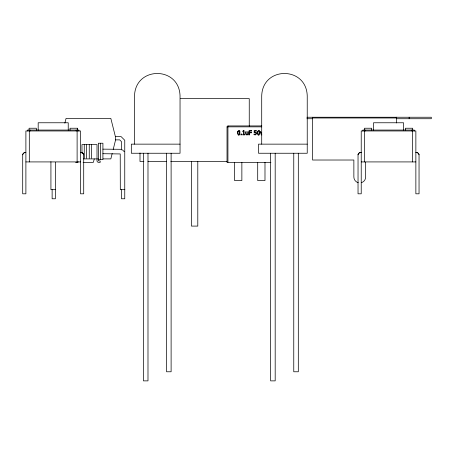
<?xml version="1.0" encoding="UTF-8"?>
<svg xmlns="http://www.w3.org/2000/svg" width="454" height="454" viewBox="0 0 454 454"><rect width="100%" height="100%" fill="white"/><g stroke="black" fill="none" stroke-linecap="round" stroke-linejoin="round"><path stroke-width="0.68" d="M64.865 123.136L66.046 118.415L110.838 118.415L115.39 136.626L115.39 140.683L113.199 149.451M112.189 153.497L110.838 158.894L103.143 158.894M94.267 158.94L93.359 162.356L83.116 162.356M270.93 162.356L227.023 162.356L227.023 126.848L227.931 125.934L261.765 125.934M180.488 98.62L249.252 98.62L249.252 126.167M306.932 117.245L431.3 117.245L431.3 118.721L396.637 118.721M312.562 117.983L396.637 117.983M306.932 118.721L312.562 118.721M227.023 126.848L261.765 126.848M77.333 128.238L77.333 130.065L77.339 128.238L70.052 128.238L70.058 130.065M261.844 134.883L261.351 134.883L260.136 131.637L260.727 131.637L261.618 134.146M115.39 136.626L121.11 136.626L124.754 140.263L124.754 198.773L121.513 198.773L121.513 189.67M115.39 139.866L119.691 139.866L121.513 141.688L121.513 149.956M180.039 144.145L131.325 144.145L131.325 153.248L180.039 153.248L180.039 95.89C179.234 66.034 135.32 66.034 134.515 95.89L134.515 144.145M307.233 144.145L258.525 144.145L258.525 153.248L307.233 153.248L307.233 95.89C306.427 66.034 262.514 66.034 261.708 95.89L261.708 144.145M102.916 149.15L121.156 149.304M102.916 153.707L120.231 153.94L120.31 189.67L124.861 189.67M83.542 158.894L98.24 158.894M98.365 159.621L102.916 159.621L102.916 143.231L98.365 143.231L98.37 160.79L100.186 160.988L100.186 162.356L98.592 162.356A1.595 1.595 0 0 1 97.003 160.761L97.003 158.906M143.901 161.482L139.997 161.482L139.997 153.009M147.981 161.482L166.601 161.482M170.778 161.482L226.892 161.482M25.895 161.919L80.523 161.919M361.231 161.919L415.864 161.919M75.602 162.356L77.197 162.356A1.595 1.595 0 0 0 78.326 161.885M55.479 189.67L50.927 189.67L50.927 161.703M122.37 149.809L124.209 151.647M414.258 130.962L414.258 130.065L362.825 130.065L362.825 130.962M412.675 130.065L412.675 128.238L405.394 128.238L405.394 130.065M412.448 130.962L412.448 161.919M411.54 130.065L411.54 130.962M409.173 117.245L409.173 118.721M403.572 130.122L403.572 122.767L373.523 122.767L373.523 130.122M396.637 122.955L396.66 117.245A2.151 2.151 0 0 0 396.41 117.263A2.389 2.389 0 0 0 396.024 117.353M371.701 130.065L371.701 128.238L364.42 128.238L364.42 130.065M365.663 162.14L365.663 176.981A5.902 5.902 0 0 1 361.288 182.678M365.555 130.065L365.555 130.962M364.647 130.962L364.647 161.919M312.562 117.245L312.562 160.018L353.865 160.018L353.865 176.981A5.902 5.902 0 0 0 358.234 182.678M298.312 153.248L298.312 371.769L293.761 371.769L293.761 153.248M275.186 153.248L275.186 380.872L270.635 380.872L270.635 153.248M264.988 162.356L264.988 180.567L257.702 180.567L257.702 162.356M241.863 162.356L241.863 180.567L234.576 180.567L234.576 162.356M227.931 125.934L227.931 162.356M197.791 161.482L197.791 226.092L191.457 226.092L191.457 161.482M171.113 153.248L171.113 371.769L166.561 371.769L166.561 153.248M147.987 153.248L147.987 380.872L143.436 380.872L143.436 153.248M100.64 143.231L100.64 159.621M97.003 158.259L97.003 144.599L81.975 144.599L81.975 153.197M91.538 144.599L91.538 158.259M89.262 144.599L89.262 158.259M86.532 144.599L86.532 158.259M84.251 144.599L84.251 158.259M78.922 130.962L78.922 130.065L27.49 130.065L27.49 130.962M77.112 130.962L77.112 161.919M76.204 130.065L76.204 130.962M68.231 130.122L68.231 122.767L38.187 122.767L38.187 130.122M55.371 162.356L55.371 198.773L52.131 198.773L52.131 189.67M36.36 130.065L36.365 128.238L29.084 128.238L29.084 130.065M30.214 130.065L30.214 130.962M29.311 130.962L29.311 161.919M419.048 154.803A3.365 3.365 0 0 0 415.864 152.328A3.274 3.274 0 0 1 419.048 154.451L419.048 193.807L415.864 193.807L415.864 130.962L361.231 130.962L361.225 193.807L358.036 193.807L358.041 154.451A3.274 3.274 0 0 1 361.231 152.328A3.365 3.365 0 0 0 358.036 154.803M83.712 154.803A3.365 3.365 0 0 0 80.523 152.328A3.274 3.274 0 0 1 83.712 154.451L83.712 193.807L80.523 193.807L80.523 130.962L25.895 130.962L25.889 193.807L22.7 193.807L22.706 154.451A3.274 3.274 0 0 1 25.889 152.328A3.365 3.365 0 0 0 22.7 154.803M237.294 132.176C239.394 142.017 241.954 124.958 237.294 132.176M257.134 132.176C259.234 142.017 261.793 124.958 257.134 132.176M237.896 131.961C238.543 140.065 241.017 127.438 237.896 131.961M257.736 131.961C258.383 140.065 260.857 127.438 257.736 131.961M256.561 133.504L255.721 134.861L253.979 134.725L253.979 134.112L255.466 134.407L255.971 133.504L255.585 132.789L254.161 132.784L254.161 130.553L256.533 130.553L256.533 131.064L254.717 131.064L254.717 132.216L255.67 132.25A1.209 1.209 0 0 1 256.306 132.647A1.073 1.073 0 0 1 256.533 133.153L256.561 133.504M243.633 130.542L242.742 131.144L242.742 131.541L243.526 131.541L243.526 134.441L242.742 134.441L242.742 134.883L244.854 134.883L244.854 134.441L244.087 134.441L244.087 130.542L243.633 130.542M247.714 134.526C245.932 136.16 245.001 132.937 245.705 131.637L246.255 131.637C245.915 132.636 246.091 135.502 247.714 134.061L247.714 131.637L248.259 131.637L248.259 134.883L247.714 134.883L247.714 134.526M251.686 130.553L249.093 130.553L249.093 134.883L249.672 134.883L249.672 132.801L251.601 132.801L251.601 132.29L249.672 132.29L249.672 131.07L251.686 131.07L251.686 130.553M241.528 134.055L240.836 134.055L240.836 134.883L241.528 134.883L241.528 134.055"/></g></svg>
